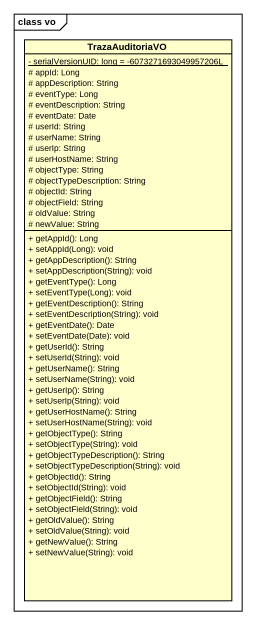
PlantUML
@startuml
mainframe class vo
hide circle
hide empty members
skinparam classAttributeIconSize 0
class TrazaAuditoriaVO {
  {static} - serialVersionUID: long = -6073271693049957206L
  # appId: Long
  # appDescription: String
  # eventType: Long
  # eventDescription: String
  # eventDate: Date
  # userId: String
  # userName: String
  # userIp: String
  # userHostName: String
  # objectType: String
  # objectTypeDescription: String
  # objectId: String
  # objectField: String
  # oldValue: String
  # newValue: String
  + getAppId(): Long
  + setAppId(Long): void
  + getAppDescription(): String
  + setAppDescription(String): void
  + getEventType(): Long
  + setEventType(Long): void
  + getEventDescription(): String
  + setEventDescription(String): void
  + getEventDate(): Date
  + setEventDate(Date): void
  + getUserId(): String
  + setUserId(String): void
  + getUserName(): String
  + setUserName(String): void
  + getUserIp(): String
  + setUserIp(String): void
  + getUserHostName(): String
  + setUserHostName(String): void
  + getObjectType(): String
  + setObjectType(String): void
  + getObjectTypeDescription(): String
  + setObjectTypeDescription(String): void
  + getObjectId(): String
  + setObjectId(String): void
  + getObjectField(): String
  + setObjectField(String): void
  + getOldValue(): String
  + setOldValue(String): void
  + getNewValue(): String
  + setNewValue(String): void
}
@enduml
